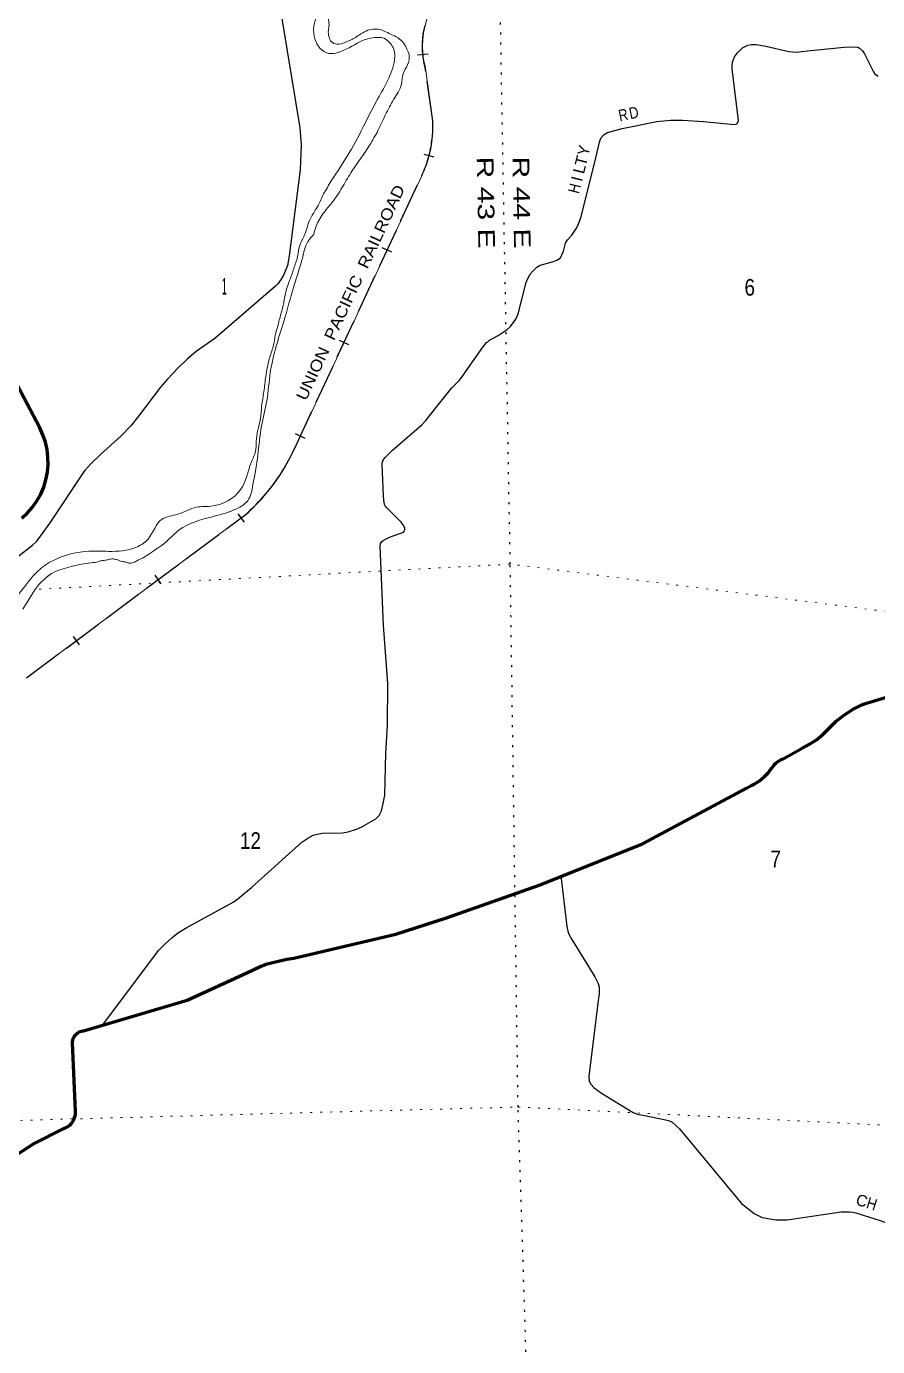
# Model space of a CAD drawing. Header units: feet. Extents: x 751810 to 1010326, y -353855 to -161247.
# Drawn here: x 916626 to 925569, y -209049 to -195181 of the extents above; entities that cross this region are included whole.
import ezdxf
from ezdxf.enums import TextEntityAlignment as Align

# ---------------------------------------------------------------- set-up
doc = ezdxf.new("R2010")
doc.units = ezdxf.units.FT
doc.header["$LTSCALE"] = 70
doc.linetypes.add('DOTTED', pattern=[1.5, 0.3, -1.2])
doc.linetypes.add('LONG_DASHED', pattern=[7.5, 6, -1.5])
for name, color, linetype, lineweight in [('20', 7, 'Continuous', 70), ('23', 7, 'Continuous', 70), ('29', 7, 'Continuous', 25), ('34', 7, 'Continuous', 25), ('39', 7, 'Continuous', 13), ('6', 7, 'DOTTED', 25), ('63', 7, 'Continuous', 25), ('7', 7, 'DOTTED', 13)]:
    doc.layers.add(name, color=color, linetype=linetype, lineweight=lineweight)
doc.layers.add('30', color=7, linetype='Continuous')

msp = doc.modelspace()

# ---------------------------------------------------------------- linework, layer by layer
at = {"layer": '20'}
msp.add_lwpolyline([(916578.7, -200345.15), (916637.55, -200290.53), (916690.37, -200230.06), (916736.57, -200164.41), (916775.66, -200094.28), (916807.21, -200020.45), (916830.86, -199943.72), (916846.37, -199864.95), (916853.55, -199784.98), (916852.34, -199704.7), (916842.75, -199624.99), (916824.87, -199546.72), (916798.91, -199470.74), (916765.15, -199397.9), (916192.82, -198315.65)], dxfattribs=at)
at = {"layer": '23'}
for points in [[(924575.05, -202875.32), (924775.02, -202761.8), (924853.04, -202721.85), (924926.45, -202673.96), (924994.46, -202618.67), (925056.31, -202556.57), (925057.4, -202555.35), (925135.21, -202478.9), (925220.58, -202411), (925312.59, -202352.41), (925403.54, -202307.07), (925428.47, -202296.01), (925453.54, -202288.45), (925718.03, -202208.68)], [(916391.56, -207119.2), (916699.45, -206920.6), (917026.42, -206755.27), (917035.42, -206751.31), (917052.05, -206742.9), (917067.71, -206732.79), (917082.22, -206721.1), (917095.44, -206707.96), (917107.21, -206693.51), (917117.4, -206677.91), (917125.91, -206661.33), (917132.64, -206643.95), (917137.51, -206625.96), (917140.48, -206607.56), (917141.51, -206588.95), (917141.11, -206576.66), (917108.95, -205858.21), (917110.11, -205844.48), (917112.69, -205830.96), (917116.67, -205817.77), (917122.01, -205805.08), (917128.64, -205793.01), (917136.5, -205781.7), (917145.5, -205771.28), (917155.54, -205761.85), (917166.51, -205753.53), (917178.29, -205746.4), (917190.75, -205740.53), (917203.76, -205736), (917217.17, -205732.86), (917226.2, -205731.56), (918314.71, -205410.92), (918941.86, -205123.03), (919076.24, -205060.58), (919154.94, -205029.41), (919216.41, -205012.53), (919360.84, -204979.38), (919435.81, -204968.33), (920507.34, -204715.23), (921038.03, -204544.77), (922022.74, -204197.19), (923099.84, -203768.08), (924191.12, -203181.88), (924216.52, -203168.23), (924241.12, -203155.63), (924273.24, -203139.17), (924326.98, -203104.08), (924376.76, -203063.57), (924422.04, -203018.07), (924438.11, -202998.34), (924458.56, -202973.23), (924474.97, -202948.34), (924483.73, -202937.06), (924499.06, -202921.1), (924515.97, -202906.82), (924534.28, -202894.39), (924553.79, -202883.94), (924574.29, -202875.59), (924575.05, -202875.32)]]:
    msp.add_lwpolyline(points, dxfattribs=at)
at = {"layer": '29'}
msp.add_line((923486.6, -206762.69), (924140.54, -207544.09), dxfattribs=at)
for points in [[(920059.57, -193779.18), (919701.18, -193947.31), (919592.44, -194019.03), (919498.51, -194100.63), (919416.95, -194194.59), (919350.22, -194293.5), (919315.62, -194355.32), (919285.96, -194429.51), (919271.13, -194481.43), (919261.24, -194535.83), (919256.3, -194696.56), (919266.18, -194837.51), (919498.51, -196246.98), (919513.34, -196425.02), (919503.46, -196687.13)], [(921949.44, -197748.65), (921990.23, -197709.08), (922024.84, -197689.3), (922163.26, -197649.73), (922200.34, -197634.89), (922237.42, -197610.16), (922267.08, -197540.91), (922289.33, -197456.83), (922311.58, -197422.2), (922356.07, -197372.74), (922405.51, -197298.55), (922427.76, -197254.03), (922454.95, -197179.84), (922608.21, -196561.57), (922645.29, -196398.33), (922662.59, -196353.83), (922694.73, -196316.72), (922731.81, -196294.47), (922885.06, -196254.9), (923250.91, -196180.71), (923391.81, -196165.86), (923517.88, -196165.87), (923740.35, -196180.71), (924061.7, -196210.39), (924091.36, -196205.44), (924101.26, -196190.59), (924106.19, -196170.82), (924041.92, -195626.74), (924039.46, -195587.16), (924044.41, -195557.49), (924066.65, -195500.6), (924096.31, -195458.57), (924150.7, -195406.63), (924205.07, -195379.43), (924244.63, -195372), (924291.6, -195372), (924392.94, -195389.32), (924635.19, -195443.73), (924711.83, -195451.14), (924832.94, -195438.78), (925218.56, -195399.21)], [(925218.56, -195399.21), (925337.22, -195394.26), (925359.47, -195399.21), (925379.24, -195409.11), (925411.38, -195438.78), (925431.15, -195467.22), (925525.09, -195656.41), (925537.45, -195676.2), (925557.22, -195693.51), (925574.52, -195704.64)], [(919503.46, -196687.13), (919387.3, -197592.18), (919367.52, -197693.57), (919347.75, -197745.49), (919327.98, -197794.95), (919303.26, -197834.52), (919266.19, -197883.97), (919243.95, -197908.69), (918606.28, -198457.65), (918408.55, -198596.12), (918314.63, -198677.73), (918215.77, -198769.21), (918107.02, -198885.44), (918032.87, -198971.98), (917793.13, -199288.5), (917726.39, -199372.57), (917617.64, -199486.31)], [(920783.92, -199363.58), (920822.25, -199321.54), (920928.54, -199187.99), (921094.16, -198977.78), (921173.26, -198898.64), (921199.21, -198866.49), (921240, -198809.61), (921420.45, -198549.93), (921460, -198502.95), (921472.36, -198493.04), (921492.13, -198478.21), (921581.12, -198426.28), (921677.53, -198364.45), (921707.19, -198337.24), (921734.38, -198305.1), (921767.75, -198254.39), (921782.58, -198225.95), (921791.23, -198201.23), (921877.75, -197872.31), (921895.05, -197827.79), (921919.77, -197783.28), (921949.44, -197748.65)], [(920420.54, -202524.19), (920423.02, -202083.96), (920378.53, -201470.64), (920343.92, -200639.69), (920346.39, -200612.49), (920359.99, -200592.7), (920373.58, -200580.33), (920411.9, -200560.55), (920467.52, -200535.82), (920571.34, -200501.2), (920586.17, -200492.54), (920598.52, -200478.94), (920602.23, -200466.57), (920601, -200446.79), (920584.93, -200417.11), (920561.45, -200387.43), (920432.91, -200258.83), (920405.71, -200231.64), (920393.36, -200215.56), (920388.42, -200201.96), (920382.24, -200156.21), (920378.53, -200110.45), (920363.7, -199784), (920364.93, -199767.94), (920369.88, -199746.91), (920377.29, -199730.84), (920393.36, -199709.81), (920472.46, -199630.67), (920783.92, -199363.58)], [(915943.31, -201196.02), (916119.87, -201066.42), (916268.16, -200955.15), (916453.53, -200811.72), (916690.8, -200628.74), (916735.29, -200586.71), (916774.84, -200537.26), (916873.7, -200396.3), (917244.44, -199842.4), (917306.22, -199770.69), (917402.62, -199679.2), (917617.64, -199486.31)], [(917430.21, -205668.67), (918012.92, -204888.45), (918077.19, -204824.14), (918156.29, -204749.95), (918223.04, -204700.49), (918309.54, -204646.09), (918798.98, -204378.99), (918848.42, -204344.37), (918991.78, -204225.66), (919520.77, -203750.84), (919582.58, -203708.77), (919639.42, -203676.64), (919678.99, -203664.26), (919733.35, -203656.86), (919945.93, -203651.91), (920007.75, -203642), (920094.27, -203614.8), (920148.63, -203587.61), (920296.94, -203503.53), (920331.57, -203468.89), (920356.27, -203419.44), (920373.59, -203345.23), (920390.87, -203256.22), (920400.76, -202816.02), (920420.54, -202524.19)], [(922240.12, -204102.23), (922302.93, -204635.04), (922312.81, -204684.5), (922325.17, -204716.65), (922357.31, -204773.54), (922599.56, -205164.29), (922634.17, -205233.53), (922644.05, -205273.11), (922644.06, -205342.35), (922634.17, -205411.6), (922535.29, -206212.89), (922537.76, -206259.88), (922555.06, -206292.03), (922592.14, -206329.13), (922668.77, -206386.01), (923000.01, -206588.81), (923046.98, -206606.12), (923153.28, -206628.38), (923326.31, -206663), (923373.28, -206675.37), (923410.36, -206692.68), (923486.6, -206762.69)], [(924140.54, -207544.09), (924273.07, -207652.26), (924357.11, -207691.83), (924455.99, -207711.61), (924500.49, -207716.56), (924619.14, -207716.56), (925187.69, -207632.47), (925271.74, -207632.47), (925305.76, -207635.47), (925340.95, -207642.36), (925607.92, -207726.45), (925825.45, -207815.48), (925879.6, -207843.76), (925909.5, -207864.95), (926008.38, -207949.03), (926156.7, -208087.53), (926290.18, -208191.4), (926374.23, -208230.97), (926542.32, -208285.38), (927011.99, -208423.87), (927105.93, -208438.71), (927227.08, -208445.96)]]:
    msp.add_lwpolyline(points, dxfattribs=at)
at = {"layer": '34', "lineweight": 13}
for p, q in [((920896, -196173.59), (920813.7, -195597.8)), ((919448.76, -199605.15), (920780.43, -196749.6)), ((916625.64, -202024.9), (918935.84, -200303.92))]:
    msp.add_line(p, q, dxfattribs=at)
for centre, radius, start, end in [((921672.18, -195386.31), 884.15, 121.96377, 193.83901), ((919670.44, -196227.29), 1226.73, 334.80061, 2.50913), ((917543.99, -198744.62), 2090.13, 311.75251, 335.68773)]:
    msp.add_arc(centre, radius, start, end, dxfattribs=at)
at = {"layer": '39'}
msp.add_line((916713.12, -201097.82), (916586.5, -201300.73), dxfattribs=at)
for centre, radius, start, end in [((917313.83, -201548.28), 750.84, 121.67391, 143.13407), ((917494.1, -202429.7), 1625.36, 96.81382, 110.70034)]:
    msp.add_arc(centre, radius, start, end, dxfattribs=at)
for points in [[(920245.47, -195303.15), (920243.37, -195303.48), (920016.33, -195405.39), (919771.55, -195455.46), (919649.17, -195284.01), (919697.12, -195004.37), (919758.61, -194837.17), (919897.97, -194641.3), (920111.01, -194543.87), (920296.46, -194533.97), (920581.36, -194541.07), (920819.99, -194553.67), (921229.78, -194419.77), (921456.64, -194311.82), (921893.99, -194154.89), (922330.79, -194177.34), (922606.25, -194271.4), (922878.97, -194407.86), (923156.86, -194449.45), (923402.55, -194363.07), (923670.38, -194142.98), (923817.61, -193940.82), (923893.2, -193706.67), (923954.26, -193525.37), (924039.09, -193329.21)], [(919644.11, -197367.93), (919671.89, -197272.41), (919752.46, -197134.83), (919845.82, -197019.02), (919940.39, -196876.97), (920034.46, -196718.81), (920134.96, -196572.54), (920231.48, -196428.41), (920319.63, -196274.47), (920399.28, -196106.69), (920483.27, -195948.85), (920565.12, -195787.05), (920583.97, -195677.63), (920629.53, -195583.48), (920646.55, -195480.16), (920624.46, -195418.38), (920588.19, -195355.04), (920530.04, -195302.47), (920452.09, -195262.62), (920317.24, -195210.46), (920214.61, -195221.77), (920141.03, -195258.36), (920081.63, -195296.51), (919976.21, -195348.22), (919887.96, -195367.14), (919828.59, -195340.8), (919804.98, -195295.2), (919798.6, -195218.82), (919805.06, -195166.21), (919795.48, -195051.64), (919824.01, -194978.5)], [(920243.37, -195303.48), (920319.81, -195295.63), (920383.67, -195305.71), (920440.8, -195349.4), (920477.77, -195403.18), (920497.47, -195473.51)], [(919747.03, -196940.87), (919829.11, -196803.91), (920017.88, -196507.72), (920184.03, -196198.15), (920315.54, -195944.09), (920433.98, -195724.7), (920495.76, -195501.06), (920497.47, -195473.51)], [(919240.64, -198422.42), (919266.2, -198328.74), (919299.81, -198201.03), (919330.06, -198080.04), (919353.58, -197955.69), (919390.55, -197851.51), (919434.24, -197727.16), (919474.57, -197599.45), (919501.46, -197471.74), (919551.87, -197364.19), (919605.64, -197206.24), (919669.5, -197098.69), (919747.03, -196940.87)], [(919644.11, -197367.93), (919584.17, -197440.44), (919527.02, -197617.58)], [(919527.02, -197617.58), (919451.68, -197859.79), (919407.72, -198006.29), (919345.88, -198227.92), (919200.29, -198746.43), (919145.91, -199145.17), (919089.58, -199414.99), (919052.59, -199722.49), (919006.42, -199994.01), (918951.04, -200163.03), (918806.64, -200260.31), (918566.63, -200334.41), (918231.59, -200469.97), (918011.25, -200658.33), (917982.14, -200674.99)], [(919240.64, -198422.42), (919218.33, -198542.97), (919178, -198674.04), (919141.03, -198858.88), (919120.86, -199016.84), (919097.34, -199168.08), (919083.89, -199299.15), (919057.01, -199423.5), (919040.2, -199541.12), (919033.48, -199645.31), (919013.32, -199702.44), (919000.6, -199728.91)], [(914487.64, -202572.88), (914733.35, -202400.57), (915007.56, -202256.86), (915313.06, -202079.91), (915600.46, -201905.56), (915919.65, -201714.07), (916183.93, -201510.22), (916405.93, -201309.72), (916586.96, -201090.36), (916766.41, -200885.17), (916930.73, -200779.2), (917281.44, -200693.53), (917489.44, -200695), (917776.89, -200653.66), (917903.45, -200567.02), (918050.44, -200356.8), (918216.44, -200305.2), (918414.02, -200230.42), (918563.16, -200221.67), (918878.68, -200042.39), (918987.2, -199762.85), (919000.6, -199728.91)], [(917701.58, -200817.69), (917690.06, -200815.87), (917670.05, -200809.2), (917632.27, -200800.31), (917581.14, -200784.75), (917546.69, -200775.86), (917497.79, -200778.08), (917454.44, -200788.08), (917423.32, -200791.42), (917385.53, -200802.53), (917301.26, -200815.83)], [(917982.14, -200674.99), (917963.46, -200690.28), (917921.23, -200719.17), (917883.44, -200743.63), (917845.66, -200765.85), (917822.32, -200775.86), (917783.42, -200796.97), (917740.07, -200816.98), (917711.18, -200819.2), (917701.58, -200817.69)]]:
    msp.add_spline(points, degree=3, dxfattribs=at)
at = {"layer": '6'}
msp.add_lwpolyline([(921918.61, -210468.22), (921791.6, -206532.2), (921709.32, -200829.43), (921600.94, -194803.02)], dxfattribs=at)
at = {"layer": '63'}
for p, q in [((920845.91, -195471.71), (920735.96, -195483.78)), ((920911.27, -196552.67), (920804.23, -196524.79)), ((920465.04, -197552.48), (920364.8, -197505.73)), ((920014.24, -198525.32), (919914, -198478.57)), ((919552.97, -199508.26), (919452.73, -199461.52)), ((918915.46, -200389.07), (918849.39, -200300.36)), ((918043.17, -201035.63), (917977.09, -200946.93)), ((917184.88, -201678.27), (917118.8, -201589.56))]:
    msp.add_line(p, q, dxfattribs=at)
at = {"layer": '63', "linetype": 'LONG_DASHED'}
for points in [[(920834.85, -196610.08), (920841.32, -196589.7), (920847.41, -196569.26), (920853.22, -196548.57), (920858.59, -196527.93), (920863.75, -196507.2), (920868.45, -196486.25), (920872.73, -196465.37), (920876.67, -196444.33), (920880.33, -196423.29), (920883.56, -196402.06), (920886.45, -196380.93), (920888.91, -196359.6), (920891.03, -196338.39), (920892.82, -196317.02), (920894.18, -196295.72), (920895.15, -196274.37), (920895.85, -196253.02), (920896.05, -196231.58), (920895.98, -196210.13), (920895.47, -196188.77), (920894.9, -196173.69), (920812.62, -195598.01), (920809.01, -195583), (920805.75, -195567.93), (920802.76, -195552.82), (920799.92, -195537.56), (920797.43, -195522.31), (920795.23, -195507.08), (920793.18, -195491.72), (920791.5, -195476.36), (920790.08, -195461.02), (920788.91, -195445.54), (920788.05, -195430.17), (920787.35, -195414.75), (920786.99, -195399.24), (920786.94, -195383.84), (920787.14, -195368.39), (920787.54, -195352.98), (920788.28, -195337.48), (920789.23, -195322.11), (920790.53, -195306.65), (920792.05, -195291.33), (920793.82, -195275.94), (920795.89, -195260.66), (920798.23, -195245.41), (920800.78, -195230.19), (920803.69, -195214.98), (920806.78, -195199.81), (920810.19, -195184.75), (920813.78, -195169.73)], [(916624.98, -202024.02), (918935.14, -200303.07), (918962.24, -200278.6), (918988.66, -200253.62), (919014.67, -200228.16), (919040.55, -200202.26), (919065.72, -200175.88), (919090.32, -200149.16), (919114.79, -200121.98), (919138.55, -200094.34), (919161.74, -200066.36), (919184.67, -200037.77), (919206.87, -200008.99), (919228.79, -199979.91), (919250.15, -199950.21), (919270.79, -199920.3), (919291, -199889.94), (919310.79, -199859.39), (919330.01, -199828.23), (919348.65, -199797.04), (919366.73, -199765.21), (919384.22, -199733.36), (919401.29, -199701.04), (919417.64, -199668.53), (919433.42, -199635.69), (919447.76, -199604.69), (920779.43, -196749.14), (920788.46, -196729.67), (920796.98, -196710.12), (920805.17, -196690.4), (920813.19, -196670.47), (920820.73, -196650.44), (920827.87, -196630.37), (920834.85, -196610.08)]]:
    msp.add_lwpolyline(points, dxfattribs=at)
at = {"layer": '7'}
for points in [[(941218.75, -201524.5), (937648.04, -201435.23), (932285.06, -201421.64), (926912.32, -201484.93), (921709.32, -200829.43), (916706.63, -201095.91)], [(915055.52, -206754.08), (916459.67, -206674.82), (921791.6, -206532.2), (927146.12, -206795.96), (932485.8, -206774.02), (937875.6, -206740.42), (941438.38, -206843.92)]]:
    msp.add_lwpolyline(points, dxfattribs=at)

# ---------------------------------------------------------------- texts
at = {"layer": '30'}
for s, rotation, width, p in [('R', 11.463, 0.85, (922908.1, -196168.6)), ('D', 11.463, 0.85, (923019.23, -196146.06)), ('L', 76.078, 1.1, (922494.03, -196691.22)), ('T', 76.078, 1.1, (922514.36, -196607.68)), ('H', 76.078, 0.85, (922442.63, -196897.02)), ('H', 342.517, 0.9, (925490.42, -207605.57))]:
    msp.add_text(s, height=120, rotation=rotation, dxfattribs=dict(at, width=width)).set_placement(p, align=Align.CENTER)
for s, rotation, p in [('Y', 77.202, (922540.65, -196497.84)), ('I', 76.078, (922467.64, -196796.17)), ('C', 342.517, (925385.42, -207572.5))]:
    msp.add_text(s, height=120, rotation=rotation, dxfattribs=at).set_placement(p, align=Align.CENTER)
at = {"layer": '6', "width": 1.35}
for s, p in [('R 43 E', (921357.41, -196550.09)), ('R 44 E', (921732.35, -196549.55))]:
    msp.add_text(s, height=175, rotation=271.03, dxfattribs=at).set_placement(p)
at = {"layer": '63', "width": 1.15}
msp.add_text('UNION  PACIFIC  RAILROAD', height=120, rotation=64.998, dxfattribs=at).set_placement((919562.83, -199121.34))
at = {"layer": '7'}
for s, width, p in [('1', 0.4, (918678.91, -197998.42)), ('6', 0.85, (924170.23, -198009.09)), ('12', 0.85, (918869.1, -203821.12)), ('7', 0.85, (924442.71, -204014.07))]:
    msp.add_text(s, height=175, dxfattribs=dict(at, width=width)).set_placement(p)

doc.saveas('drawing.dxf')
